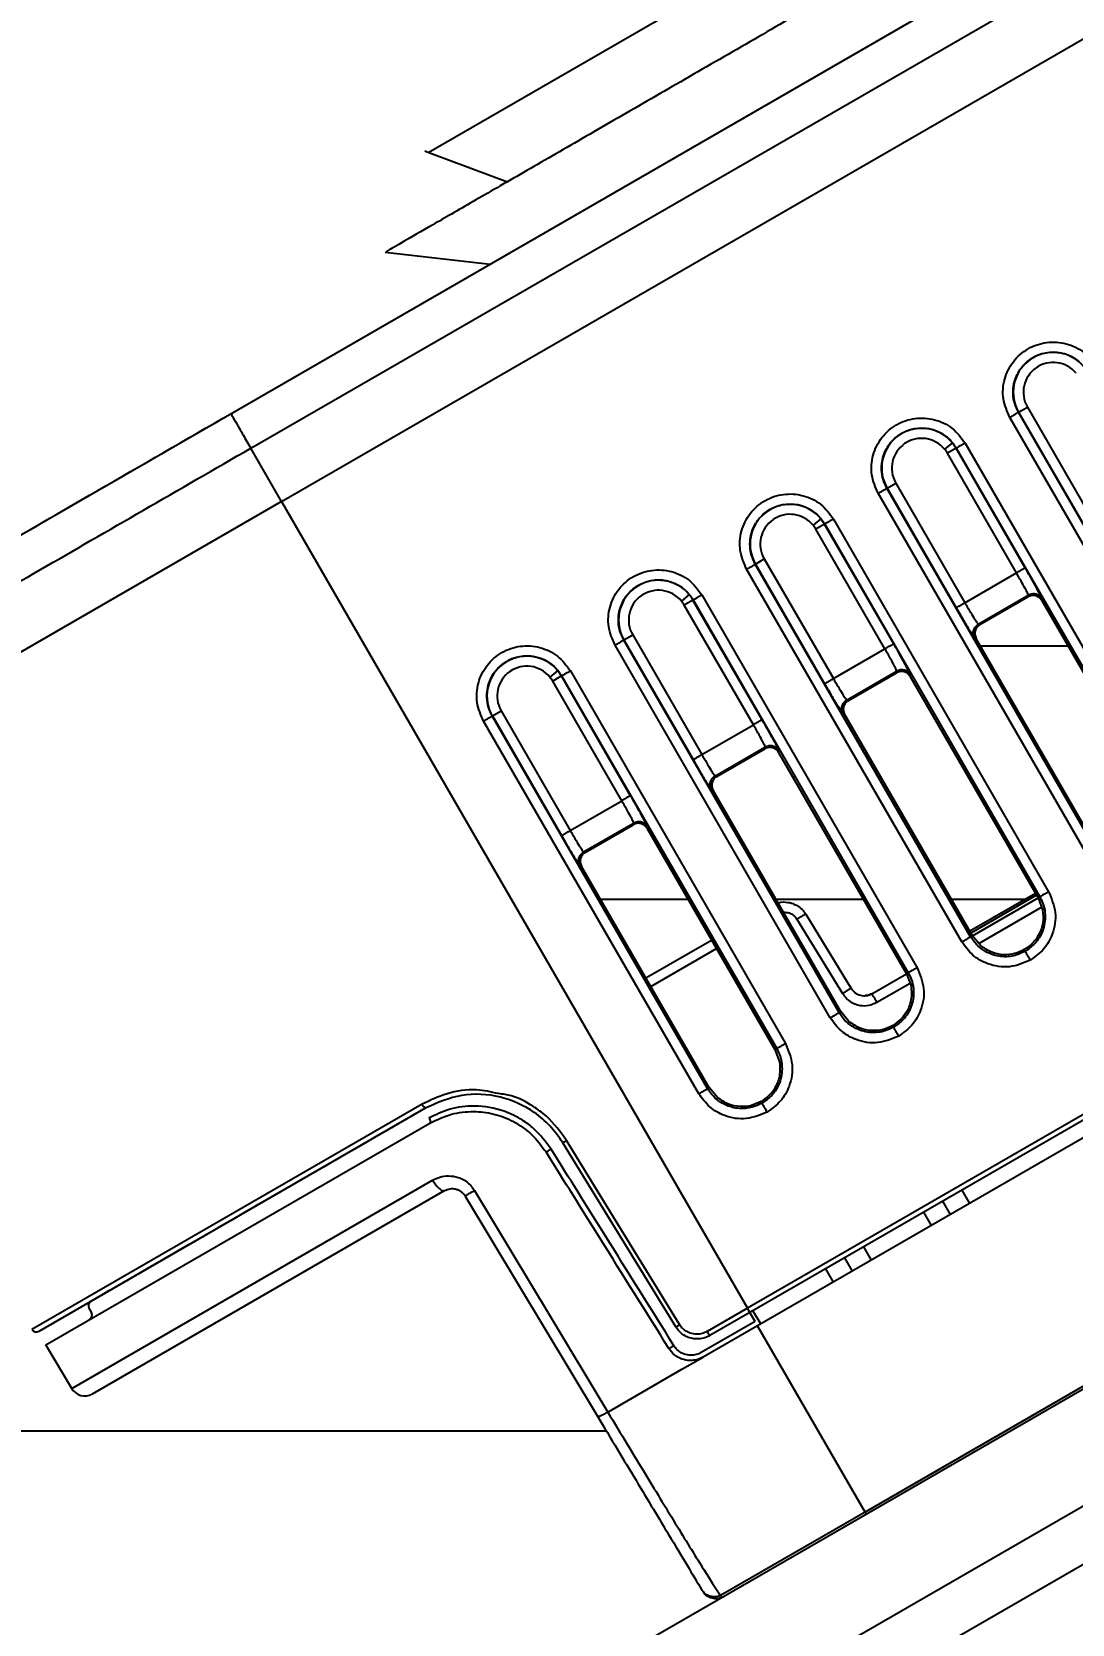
# Model space of a CAD drawing. Header units: millimetres. Extents: x 3916 to 10869, y 6515 to 11511.
# Drawn here: x 6977.8 to 6998.34, y 10226.47 to 10257.92 of the extents above; entities that cross this region are included whole.
import ezdxf

# ---------------------------------------------------------------- set-up
doc = ezdxf.new("R2010")
doc.units = ezdxf.units.MM
doc.header["$LTSCALE"] = 50
doc.header["$PDSIZE"] = -1
doc.linetypes.add('CENTERX2', pattern=[20.32, 12.7, -2.54, 2.54, -2.54])
doc.layers.add('CENTER_LINE', color=1, linetype='CENTERX2')
doc.layers.add('dim', color=4, linetype='Continuous', lineweight=18)
doc.styles.add('SLDTEXTSTYLE0', font='GULIM.TTC')
doc.dimstyles.new('ISO-25', dxfattribs={"dimtxt": 2.5, "dimasz": 2.5, "dimexe": 1.25, "dimexo": 0.625, "dimtad": 1, "dimtxsty": 'SLDTEXTSTYLE0', "dimcen": 2.5, "dimadec": 0, "dimazin": 0, "dimtfac": 1, "dimtmove": 0, "dimatfit": 3, "dimfxl": 0, "dimarcsym": 0})

# ---------------------------------------------------------------- blocks, each defined once
blk = doc.blocks.new('*D25')
at = {"layer": 'Defpoints', "color": 0}
for p in [(7076.309, 10374.327), (7037.279, 8872.803), (6982.133, 8777.288), (6894.787, 8441.677), (7076.309, 7240.741)]:
    blk.add_point(p, dxfattribs=at)
at = {"layer": 'dim', "color": 0, "lineweight": -2, "ltscale": 2}
blk.add_line((6975.883, 8766.463), (6798.441, 8459.124), dxfattribs=at)
blk.add_arc((7076.309, 8940.406), 530.736, 245.39976, 264.60024, dxfattribs=at)
at = {"layer": 'dim', "color": 0}
for points in [[(6859.194, 8465.247), (6851.55, 8450.437), (6810.941, 8480.775)], [(7025.972, 8403.701), (7026.757, 8420.349), (7076.309, 8409.669)]]:
    blk.add_solid(points, dxfattribs=at)
at = {"layer": 'dim', "color": 0, "insert": (6949.006, 8465.304), "char_height": 50, "attachment_point": 5, "rotation": 345, "style": 'SLDTEXTSTYLE0'}
blk.add_mtext('30%%d', dxfattribs=at)
blk = doc.blocks.new('*D36')
at = {"layer": 'Defpoints', "color": 0}
for p in [(6767.678, 10266.529), (7009.706, 10266.529), (7076.309, 9545.787)]:
    blk.add_point(p, dxfattribs=at)
at = {"layer": 'dim', "color": 0, "lineweight": -2, "ltscale": 2}
for p, q in [((6997.206, 10266.529), (6742.678, 10266.529)), ((6767.678, 9595.787), (6767.678, 10216.529)), ((7063.809, 9545.787), (6742.678, 9545.787))]:
    blk.add_line(p, q, dxfattribs=at)
at = {"layer": 'dim', "color": 0}
for points in [[(6776.012, 10216.529), (6759.345, 10216.529), (6767.678, 10266.529)], [(6759.345, 9595.787), (6776.012, 9595.787), (6767.678, 9545.787)]]:
    blk.add_solid(points, dxfattribs=at)
at = {"layer": 'dim', "color": 0, "insert": (6725.428, 9906.158), "char_height": 50, "attachment_point": 5, "rotation": 90, "style": 'SLDTEXTSTYLE0'}
blk.add_mtext('720,74', dxfattribs=at)
blk = doc.blocks.new('*D38')
at = {"layer": 'Defpoints', "color": 0}
for p in [(6978.468, 10706.054), (7076.309, 10374.327), (6982.133, 10314.286), (7037.279, 10218.771), (7076.309, 7240.741)]:
    blk.add_point(p, dxfattribs=at)
at = {"layer": 'dim', "color": 0, "lineweight": -2, "ltscale": 2}
for p, q in [((7076.309, 10386.827), (7076.309, 10739.614)), ((6975.883, 10325.111), (6782.087, 10660.777))]:
    blk.add_line(p, q, dxfattribs=at)
blk.add_arc((7076.309, 10151.168), 563.445, 95.08608, 114.91392, dxfattribs=at)
at = {"layer": 'dim', "color": 0}
for points in [[(7026.728, 10704.07), (7025.989, 10720.72), (7076.309, 10714.614)], [(6835.112, 10669.575), (6842.797, 10654.786), (6794.587, 10639.126)]]:
    blk.add_solid(points, dxfattribs=at)
at = {"layer": 'dim', "color": 0, "insert": (6920.417, 10732.965), "char_height": 50, "attachment_point": 5, "rotation": 15, "style": 'SLDTEXTSTYLE0'}
blk.add_mtext('30%%d', dxfattribs=at)
blk = doc.blocks.new('*D39')
at = {"layer": 'Defpoints', "color": 0}
for p in [(7142.913, 10504.327), (7142.913, 10266.529), (7076.309, 9817.851)]:
    blk.add_point(p, dxfattribs=at)
at = {"layer": 'dim', "color": 0, "lineweight": -2, "ltscale": 2}
for p, q in [((7076.309, 9830.351), (7076.309, 10529.327)), ((7142.913, 10279.029), (7142.913, 10529.327)), ((7026.309, 10504.327), (6976.309, 10504.327)), ((7076.309, 10504.327), (7142.913, 10504.327)), ((7192.913, 10504.327), (7399.013, 10504.327))]:
    blk.add_line(p, q, dxfattribs=at)
at = {"layer": 'dim', "color": 0}
for points in [[(7026.309, 10495.994), (7026.309, 10512.66), (7076.309, 10504.327)], [(7192.913, 10512.66), (7192.913, 10495.994), (7142.913, 10504.327)]]:
    blk.add_solid(points, dxfattribs=at)
at = {"layer": 'dim', "color": 0, "insert": (7320.963, 10546.577), "char_height": 50, "attachment_point": 5, "style": 'SLDTEXTSTYLE0'}
blk.add_mtext('66,6', dxfattribs=at)
blk = doc.blocks.new('*D40')
at = {"layer": 'Defpoints', "color": 0}
for p in [(7076.309, 10504.327), (7009.706, 10266.529), (7076.309, 9776.781)]:
    blk.add_point(p, dxfattribs=at)
at = {"layer": 'dim', "color": 0, "lineweight": -2, "ltscale": 2}
for p, q in [((7009.706, 10279.029), (7009.706, 10529.327)), ((7076.309, 9789.281), (7076.309, 10529.327)), ((7009.706, 10504.327), (6728.333, 10504.327)), ((6959.706, 10504.327), (6909.706, 10504.327)), ((7009.706, 10504.327), (7076.309, 10504.327)), ((7126.309, 10504.327), (7176.309, 10504.327))]:
    blk.add_line(p, q, dxfattribs=at)
at = {"layer": 'dim', "color": 0}
for points in [[(6959.706, 10495.994), (6959.706, 10512.66), (7009.706, 10504.327)], [(7126.309, 10512.66), (7126.309, 10495.994), (7076.309, 10504.327)]]:
    blk.add_solid(points, dxfattribs=at)
at = {"layer": 'dim', "color": 0, "insert": (6806.383, 10546.577), "char_height": 50, "attachment_point": 5, "style": 'SLDTEXTSTYLE0'}
blk.add_mtext('66,6', dxfattribs=at)

msp = doc.modelspace()

# ---------------------------------------------------------------- linework, layer by layer
at = {"color": 7, "linetype": 'Continuous', "lineweight": 25}
for p, q in [((6981.732, 10250.377), (7037.785, 10282.74)), ((6982.125, 10249.697), (7038.178, 10282.059)), ((6982.732, 10248.645), (7038.785, 10281.008)), ((7048.185, 10264.727), (6992.132, 10232.364)), ((7054.461, 10263.385), (6989.657, 10225.97)), ((7058.559, 10262.287), (6988.559, 10221.872)), ((6996.566, 10261.847), (6985.643, 10255.54)), ((7055.461, 10261.653), (6990.657, 10224.238)), ((7050.31, 10261.046), (6994.257, 10228.683)), ((6985.563, 10255.57), (6985.643, 10255.54)), ((6985.643, 10255.54), (6987.193, 10254.96)), ((6984.781, 10253.568), (6986.85, 10253.332)), ((6997.287, 10250.409), (6997.284, 10250.408)), ((7001.536, 10243.048), (6997.284, 10250.408)), ((6997.287, 10250.409), (6997.46, 10250.509)), ((6997.287, 10250.409), (6998.652, 10248.045)), ((6997.46, 10250.509), (6998.825, 10248.145)), ((7001.364, 10242.946), (6997.112, 10250.306)), ((6995.98, 10249.804), (6995.825, 10249.677)), ((6996.23, 10249.797), (7000.478, 10242.435)), ((6982.732, 10248.645), (6982.125, 10249.697)), ((6996.053, 10249.697), (6995.88, 10249.597)), ((6997.245, 10247.233), (6995.88, 10249.597)), ((6996.053, 10249.697), (6996.056, 10249.699)), ((6997.418, 10247.333), (6996.053, 10249.697)), ((6996.056, 10249.699), (7000.304, 10242.336)), ((6994.689, 10248.909), (6994.686, 10248.908)), ((6998.938, 10241.548), (6994.686, 10248.908)), ((6994.689, 10248.909), (6994.862, 10249.009)), ((6994.689, 10248.909), (6996.054, 10246.545)), ((6994.862, 10249.009), (6996.227, 10246.645)), ((6982.732, 10248.645), (6971.863, 10242.37)), ((6982.732, 10248.645), (6991.932, 10232.71)), ((6998.766, 10241.446), (6994.514, 10248.806)), ((6993.382, 10248.304), (6993.227, 10248.177)), ((6993.455, 10248.197), (6993.282, 10248.097)), ((6993.455, 10248.197), (6993.458, 10248.199)), ((6994.82, 10245.833), (6993.455, 10248.197)), ((6993.458, 10248.199), (6997.706, 10240.836)), ((6993.632, 10248.297), (6997.88, 10240.935)), ((6994.647, 10245.733), (6993.282, 10248.097)), ((7017.764, 10247.624), (6991.932, 10232.71)), ((6996.168, 10239.946), (6991.916, 10247.306)), ((7017.811, 10247.536), (6991.982, 10232.624)), ((6992.091, 10247.409), (6992.088, 10247.408)), ((6996.34, 10240.048), (6992.088, 10247.408)), ((6992.091, 10247.409), (6992.264, 10247.509)), ((6992.091, 10247.409), (6993.456, 10245.045)), ((6992.264, 10247.509), (6993.629, 10245.145)), ((6996.227, 10246.645), (6997.245, 10247.233)), ((6990.783, 10246.804), (6990.629, 10246.677)), ((6990.857, 10246.697), (6990.684, 10246.597)), ((6990.857, 10246.697), (6990.86, 10246.699)), ((6992.222, 10244.333), (6990.857, 10246.697)), ((6990.86, 10246.699), (6995.108, 10239.336)), ((6991.034, 10246.797), (6995.282, 10239.435)), ((6996.492, 10246.221), (6997.48, 10246.791)), ((6996.523, 10246.213), (6997.471, 10246.76)), ((6997.471, 10246.76), (6997.48, 10246.791)), ((6997.745, 10246.687), (6997.753, 10246.718)), ((6997.745, 10246.687), (7000.27, 10242.317)), ((6992.049, 10244.233), (6990.684, 10246.597)), ((6989.493, 10245.909), (6989.666, 10246.009)), ((6989.666, 10246.009), (6991.031, 10243.645)), ((6996.492, 10246.221), (6996.523, 10246.213)), ((6993.569, 10238.446), (6989.318, 10245.806)), ((6989.493, 10245.909), (6989.49, 10245.908)), ((6993.742, 10238.548), (6989.49, 10245.908)), ((6989.493, 10245.909), (6990.858, 10243.545)), ((6993.629, 10245.145), (6994.647, 10245.733)), ((6996.419, 10245.948), (6996.45, 10245.94)), ((6998.972, 10241.567), (6996.45, 10245.94)), ((6998.265, 10245.787), (6996.538, 10245.787)), ((6988.185, 10245.304), (6988.031, 10245.177)), ((6988.259, 10245.197), (6988.086, 10245.097)), ((6989.451, 10242.733), (6988.086, 10245.097)), ((6988.259, 10245.197), (6988.262, 10245.199)), ((6989.624, 10242.833), (6988.259, 10245.197)), ((6988.262, 10245.199), (6992.51, 10237.836)), ((6988.436, 10245.297), (6992.684, 10237.935)), ((6993.894, 10244.721), (6994.882, 10245.291)), ((6993.925, 10244.713), (6994.873, 10245.26)), ((6994.873, 10245.26), (6994.882, 10245.291)), ((6995.147, 10245.187), (6995.155, 10245.218)), ((6995.147, 10245.187), (6997.672, 10240.817)), ((6986.895, 10244.409), (6986.892, 10244.408)), ((6986.895, 10244.409), (6987.068, 10244.509)), ((6986.895, 10244.409), (6988.26, 10242.045)), ((6987.068, 10244.509), (6988.433, 10242.145)), ((6993.821, 10244.448), (6993.852, 10244.44)), ((6996.374, 10240.067), (6993.852, 10244.44)), ((6993.894, 10244.721), (6993.925, 10244.713)), ((6990.971, 10236.946), (6986.72, 10244.306)), ((6991.144, 10237.048), (6986.892, 10244.408)), ((6991.031, 10243.645), (6992.049, 10244.233)), ((6991.296, 10243.221), (6992.284, 10243.791)), ((6992.275, 10243.76), (6992.284, 10243.791)), ((6991.327, 10243.213), (6992.275, 10243.76)), ((6992.548, 10243.687), (6992.557, 10243.718)), ((6992.548, 10243.687), (6995.074, 10239.317)), ((6991.296, 10243.221), (6991.327, 10243.213)), ((6991.223, 10242.948), (6991.254, 10242.94)), ((6993.775, 10238.567), (6991.254, 10242.94)), ((6988.433, 10242.145), (6989.451, 10242.733)), ((6988.698, 10241.721), (6989.685, 10242.291)), ((6988.729, 10241.713), (6989.677, 10242.26)), ((6989.677, 10242.26), (6989.685, 10242.291)), ((6989.95, 10242.187), (6989.959, 10242.218)), ((6989.95, 10242.187), (6992.476, 10237.817)), ((6988.698, 10241.721), (6988.729, 10241.713)), ((6988.625, 10241.448), (6988.656, 10241.44)), ((6991.177, 10237.067), (6988.656, 10241.44)), ((6989.032, 10240.787), (6990.76, 10240.787)), ((6992.495, 10240.787), (6994.225, 10240.787)), ((6995.958, 10240.787), (6997.42, 10240.787)), ((6997.622, 10240.904), (6996.324, 10240.154)), ((6997.642, 10240.869), (6996.344, 10240.119)), ((6996.374, 10240.067), (6997.672, 10240.817)), ((6997.672, 10240.817), (6997.706, 10240.836)), ((6997.672, 10240.817), (6997.76, 10240.579)), ((6992.91, 10240.392), (6993.809, 10238.924)), ((6993.083, 10240.492), (6993.982, 10239.024)), ((6996.5, 10239.915), (6997.741, 10240.632)), ((6996.34, 10240.048), (6996.374, 10240.067)), ((6996.536, 10239.872), (6996.374, 10240.067)), ((6989.928, 10239.233), (6991.225, 10239.981)), ((6990.026, 10239.064), (6991.323, 10239.813)), ((6997.398, 10239.792), (6997.417, 10239.759)), ((6994.388, 10238.921), (6995.074, 10239.317)), ((6994.486, 10238.752), (6995.143, 10239.132)), ((6995.074, 10239.317), (6995.108, 10239.336)), ((6995.074, 10239.317), (6995.162, 10239.079)), ((6994.079, 10238.926), (6994.046, 10238.953)), ((6993.742, 10238.548), (6993.775, 10238.567)), ((6993.937, 10238.372), (6993.775, 10238.567)), ((6994.8, 10238.292), (6994.819, 10238.259)), ((6992.476, 10237.817), (6992.51, 10237.836)), ((6992.476, 10237.817), (6992.564, 10237.579)), ((6991.144, 10237.048), (6991.177, 10237.067)), ((6991.339, 10236.872), (6991.177, 10237.067)), ((6985.506, 10236.737), (6977.801, 10232.289)), ((6985.581, 10236.665), (6977.938, 10232.252)), ((6992.202, 10236.792), (6992.221, 10236.759)), ((6978.079, 10231.987), (6985.663, 10236.366)), ((6990.516, 10232.34), (6988.286, 10235.978)), ((6978.588, 10231.123), (6985.715, 10235.238)), ((6978.996, 10231.016), (6985.95, 10235.031)), ((6996.164, 10235.039), (6996.314, 10234.779)), ((6986.357, 10234.925), (6988.971, 10230.576)), ((6995.787, 10234.821), (6995.937, 10234.561)), ((6995.409, 10234.603), (6995.559, 10234.343)), ((6994.227, 10233.92), (6994.377, 10233.66)), ((6993.472, 10233.484), (6993.622, 10233.224)), ((6993.849, 10233.702), (6993.999, 10233.442)), ((6978.929, 10232.713), (6978.98, 10232.619)), ((6991.932, 10232.71), (6991.136, 10232.25)), ((6991.982, 10232.624), (6991.192, 10232.168)), ((6991.982, 10232.624), (6991.932, 10232.71)), ((6992.083, 10232.448), (6991.982, 10232.624)), ((6992.197, 10232.402), (6992.038, 10232.656)), ((6992.083, 10232.448), (6991.017, 10231.832)), ((6992.132, 10232.364), (6991.056, 10231.743)), ((6994.257, 10228.683), (6992.132, 10232.364)), ((6978.588, 10231.123), (6978.079, 10231.987)), ((6990.638, 10231.502), (6991.056, 10231.743)), ((6989.176, 10230.658), (6990.638, 10231.502)), ((6724.309, 10230.287), (6989.145, 10230.287)), ((6994.257, 10228.683), (6991.398, 10227.032)), ((6994.282, 10228.64), (6994.257, 10228.683))]:
    msp.add_line(p, q, dxfattribs=at)
at = {"color": 7, "linetype": 'Continuous', "lineweight": 25, "flags": 128}
for points in [[(6990.592, 10232.386), (6989.343, 10234.423), (6988.362, 10236.024)], [(6986.542, 10235.035), (6988.017, 10232.583), (6989.175, 10230.657)]]:
    msp.add_lwpolyline(points, dxfattribs=at)
at = {"color": 7, "linetype": 'Continuous', "lineweight": 25}
for centre, radius, start, end in [((6997.969, 10250.803), 0.788, 129.3434, 210), ((6997.969, 10250.803), 0.588, 39.4177, 210), ((6997.969, 10250.803), 0.788, 39.4177, 129.3434), ((6995.371, 10249.303), 0.788, 39.4177, 129.3434), ((6995.371, 10249.303), 0.788, 129.3434, 210), ((6995.371, 10249.303), 0.588, 39.4177, 210), ((6995.371, 10249.303), 0.788, 30, 39.4177), ((6995.371, 10249.303), 0.588, 30, 39.4177), ((6992.773, 10247.803), 0.788, 39.4177, 129.3434), ((6992.773, 10247.803), 0.788, 129.3434, 210), ((6992.773, 10247.803), 0.588, 39.4177, 210), ((6992.773, 10247.803), 0.788, 30, 39.4177), ((6992.773, 10247.803), 0.588, 30, 39.4177), ((6990.175, 10246.303), 0.788, 39.4177, 129.3434), ((6990.175, 10246.303), 0.788, 129.3434, 210), ((6990.175, 10246.303), 0.588, 39.4177, 210), ((6990.175, 10246.303), 0.588, 30, 39.4177), ((6990.175, 10246.303), 0.788, 30, 39.4177), ((6987.577, 10244.803), 0.788, 129.3442, 210), ((6987.577, 10244.803), 0.588, 39.4185, 210), ((6987.577, 10244.803), 0.788, 39.4185, 129.3442), ((6987.577, 10244.803), 0.588, 30, 39.4185), ((6987.577, 10244.803), 0.788, 30, 39.4185), ((6979.018, 10232.76), 0.1, 120, 208), ((6978.891, 10232.572), 0.1, 300, 28), ((6977.888, 10232.339), 0.1, 210, 300), ((6978.846, 10231.276), 0.3, 210.5, 300)]:
    msp.add_arc(centre, radius, start, end, dxfattribs=at)
for points, knots in [([(6995.08, 10259.514), (6994.668, 10259.276), (6993.844, 10258.8), (6992.492, 10258.02), (6991.12, 10257.228), (6989.77, 10256.448), (6988.497, 10255.713), (6987.348, 10255.05), (6986.368, 10254.484), (6985.592, 10254.036), (6985.065, 10253.732), (6984.795, 10253.576), (6984.809, 10253.584), (6984.815, 10253.587)], [0, 0, 0, 0, 0.094818, 0.189635, 0.284453, 0.379271, 0.474089, 0.568906, 0.663724, 0.758542, 0.853359, 0.948177, 1, 1, 1, 1]), ([(6997.112, 10250.306), (6997.06, 10250.426), (6996.956, 10250.666), (6996.99, 10251.066), (6997.163, 10251.421), (6997.462, 10251.682), (6997.838, 10251.81), (6998.232, 10251.783), (6998.595, 10251.612), (6998.75, 10251.402), (6998.828, 10251.297)], [0, 0, 0, 0, 0.125054, 0.250045, 0.375039, 0.500033, 0.625026, 0.750018, 0.875009, 1, 1, 1, 1]), ([(6997.284, 10250.408), (6997.256, 10250.465), (6997.202, 10250.577), (6997.173, 10250.758), (6997.182, 10250.928), (6997.236, 10251.127), (6997.357, 10251.328), (6997.56, 10251.495), (6997.806, 10251.593), (6998.046, 10251.602), (6998.248, 10251.55), (6998.403, 10251.472), (6998.547, 10251.356), (6998.618, 10251.252), (6998.654, 10251.199)], [0, 0, 0, 0, 0.0771751, 0.1500339, 0.2185718, 0.2827847, 0.397749, 0.4955545, 0.5963726, 0.7138099, 0.7790744, 0.8485303, 0.9221736, 1, 1, 1, 1]), ([(6971.574, 10244.513), (6971.641, 10244.552), (6971.776, 10244.63), (6972.842, 10245.245), (6974.464, 10246.182), (6976.595, 10247.412), (6979.072, 10248.842), (6980.845, 10249.866), (6981.732, 10250.377)], [0, 0, 0, 0, 0.1666674, 0.3333416, 0.5000078, 0.666672, 0.833335, 1, 1, 1, 1]), ([(6994.514, 10248.806), (6994.462, 10248.926), (6994.358, 10249.166), (6994.392, 10249.566), (6994.565, 10249.921), (6994.864, 10250.182), (6995.24, 10250.31), (6995.633, 10250.283), (6995.997, 10250.112), (6996.152, 10249.902), (6996.23, 10249.797)], [0, 0, 0, 0, 0.125054, 0.250045, 0.375039, 0.500033, 0.625026, 0.750018, 0.875009, 1, 1, 1, 1]), ([(6994.686, 10248.908), (6994.658, 10248.965), (6994.604, 10249.077), (6994.575, 10249.258), (6994.584, 10249.428), (6994.638, 10249.627), (6994.759, 10249.828), (6994.961, 10249.995), (6995.208, 10250.093), (6995.447, 10250.102), (6995.65, 10250.05), (6995.805, 10249.972), (6995.949, 10249.856), (6996.02, 10249.752), (6996.056, 10249.699)], [0, 0, 0, 0, 0.077175, 0.150034, 0.218572, 0.282785, 0.397749, 0.495555, 0.596373, 0.71381, 0.779074, 0.84853, 0.922174, 1, 1, 1, 1]), ([(6971.274, 10243.432), (6971.274, 10243.432), (6971.205, 10243.392), (6971.446, 10243.532), (6972.027, 10243.867), (6973.047, 10244.456), (6974.402, 10245.238), (6976.058, 10246.194), (6977.946, 10247.284), (6979.994, 10248.467), (6981.414, 10249.287), (6982.125, 10249.697)], [0, 0, 0, 0, 0.000003, 0.125003, 0.250007, 0.375011, 0.500009, 0.625007, 0.750004, 0.875001, 1, 1, 1, 1]), ([(6991.916, 10247.306), (6991.864, 10247.426), (6991.76, 10247.666), (6991.793, 10248.066), (6991.967, 10248.421), (6992.266, 10248.682), (6992.642, 10248.81), (6993.035, 10248.783), (6993.399, 10248.612), (6993.554, 10248.402), (6993.632, 10248.297)], [0, 0, 0, 0, 0.125054, 0.250045, 0.375039, 0.500033, 0.625026, 0.750018, 0.875009, 1, 1, 1, 1]), ([(6992.088, 10247.408), (6992.06, 10247.465), (6992.006, 10247.577), (6991.977, 10247.758), (6991.986, 10247.928), (6992.04, 10248.127), (6992.161, 10248.328), (6992.363, 10248.495), (6992.61, 10248.593), (6992.849, 10248.602), (6993.052, 10248.55), (6993.207, 10248.472), (6993.351, 10248.356), (6993.422, 10248.252), (6993.458, 10248.199)], [0, 0, 0, 0, 0.077175, 0.150034, 0.218572, 0.282785, 0.397749, 0.495555, 0.596373, 0.71381, 0.779074, 0.84853, 0.922174, 1, 1, 1, 1]), ([(6989.318, 10245.806), (6989.266, 10245.926), (6989.162, 10246.166), (6989.195, 10246.566), (6989.369, 10246.921), (6989.667, 10247.182), (6990.043, 10247.31), (6990.437, 10247.283), (6990.801, 10247.112), (6990.956, 10246.902), (6991.034, 10246.797)], [0, 0, 0, 0, 0.125054, 0.2500451, 0.3750387, 0.5000328, 0.625026, 0.7500177, 0.8750088, 1, 1, 1, 1]), ([(6997.753, 10246.718), (6997.747, 10246.733), (6997.736, 10246.762), (6997.648, 10246.927), (6997.537, 10247.126), (6997.458, 10247.264), (6997.418, 10247.333)], [0, 0, 0, 0, 0.280479, 0.559642, 0.779739, 1, 1, 1, 1]), ([(6989.49, 10245.908), (6989.462, 10245.965), (6989.407, 10246.077), (6989.379, 10246.258), (6989.388, 10246.428), (6989.442, 10246.627), (6989.563, 10246.828), (6989.765, 10246.995), (6990.012, 10247.093), (6990.251, 10247.102), (6990.454, 10247.05), (6990.609, 10246.972), (6990.753, 10246.856), (6990.824, 10246.752), (6990.86, 10246.699)], [0, 0, 0, 0, 0.077175, 0.150034, 0.218572, 0.282785, 0.397749, 0.495555, 0.596373, 0.71381, 0.779074, 0.84853, 0.922174, 1, 1, 1, 1]), ([(6997.48, 10246.791), (6997.479, 10246.795), (6997.478, 10246.802), (6997.458, 10246.846), (6997.416, 10246.928), (6997.34, 10247.067), (6997.276, 10247.179), (6997.245, 10247.233)], [0, 0, 0, 0, 0.1525361, 0.2869848, 0.5007968, 0.7573235, 1, 1, 1, 1]), ([(6996.227, 10246.645), (6996.258, 10246.591), (6996.323, 10246.48), (6996.405, 10246.345), (6996.456, 10246.267), (6996.483, 10246.228), (6996.489, 10246.223), (6996.492, 10246.221)], [0, 0, 0, 0, 0.242656, 0.499203, 0.712981, 0.847438, 1, 1, 1, 1]), ([(6997.745, 10246.687), (6997.729, 10246.708), (6997.697, 10246.751), (6997.624, 10246.785), (6997.544, 10246.792), (6997.495, 10246.771), (6997.471, 10246.76)], [0, 0, 0, 0, 0.250995, 0.500158, 0.751744, 1, 1, 1, 1]), ([(6996.054, 10246.545), (6996.105, 10246.457), (6996.206, 10246.283), (6996.325, 10246.088), (6996.399, 10245.971), (6996.412, 10245.955), (6996.419, 10245.948)], [0, 0, 0, 0, 0.280483, 0.559648, 0.779743, 1, 1, 1, 1]), ([(6996.523, 10246.213), (6996.502, 10246.197), (6996.46, 10246.166), (6996.425, 10246.093), (6996.418, 10246.012), (6996.439, 10245.964), (6996.45, 10245.94)], [0, 0, 0, 0, 0.248257, 0.499844, 0.749006, 1, 1, 1, 1]), ([(6986.72, 10244.306), (6986.668, 10244.426), (6986.564, 10244.666), (6986.597, 10245.066), (6986.771, 10245.421), (6987.069, 10245.682), (6987.445, 10245.81), (6987.839, 10245.783), (6988.202, 10245.612), (6988.358, 10245.402), (6988.436, 10245.297)], [0, 0, 0, 0, 0.125054, 0.250045, 0.375039, 0.500033, 0.625026, 0.750018, 0.875009, 1, 1, 1, 1]), ([(6994.882, 10245.291), (6994.881, 10245.295), (6994.88, 10245.302), (6994.86, 10245.346), (6994.818, 10245.428), (6994.742, 10245.567), (6994.678, 10245.679), (6994.647, 10245.733)], [0, 0, 0, 0, 0.152536, 0.286985, 0.500797, 0.757323, 1, 1, 1, 1]), ([(6995.155, 10245.218), (6995.149, 10245.233), (6995.138, 10245.262), (6995.05, 10245.427), (6994.939, 10245.626), (6994.86, 10245.764), (6994.82, 10245.833)], [0, 0, 0, 0, 0.280479, 0.559642, 0.779739, 1, 1, 1, 1]), ([(6986.892, 10244.408), (6986.864, 10244.465), (6986.809, 10244.577), (6986.781, 10244.758), (6986.79, 10244.928), (6986.844, 10245.127), (6986.965, 10245.328), (6987.167, 10245.495), (6987.414, 10245.593), (6987.653, 10245.602), (6987.856, 10245.55), (6988.011, 10245.472), (6988.155, 10245.356), (6988.225, 10245.252), (6988.262, 10245.199)], [0, 0, 0, 0, 0.077175, 0.150034, 0.218572, 0.282785, 0.397749, 0.495555, 0.596373, 0.71381, 0.779074, 0.84853, 0.922174, 1, 1, 1, 1]), ([(6993.456, 10245.045), (6993.507, 10244.957), (6993.608, 10244.783), (6993.726, 10244.588), (6993.801, 10244.471), (6993.814, 10244.455), (6993.821, 10244.448)], [0, 0, 0, 0, 0.280483, 0.559648, 0.779743, 1, 1, 1, 1]), ([(6993.629, 10245.145), (6993.66, 10245.091), (6993.725, 10244.98), (6993.807, 10244.845), (6993.858, 10244.767), (6993.885, 10244.728), (6993.891, 10244.723), (6993.894, 10244.721)], [0, 0, 0, 0, 0.242656, 0.499203, 0.712981, 0.847438, 1, 1, 1, 1]), ([(6995.147, 10245.187), (6995.131, 10245.208), (6995.099, 10245.251), (6995.026, 10245.285), (6994.946, 10245.292), (6994.897, 10245.271), (6994.873, 10245.26)], [0, 0, 0, 0, 0.250995, 0.500158, 0.751744, 1, 1, 1, 1]), ([(6993.925, 10244.713), (6993.904, 10244.697), (6993.862, 10244.666), (6993.827, 10244.593), (6993.82, 10244.512), (6993.841, 10244.464), (6993.852, 10244.44)], [0, 0, 0, 0, 0.248257, 0.499844, 0.749006, 1, 1, 1, 1]), ([(6992.284, 10243.791), (6992.283, 10243.795), (6992.282, 10243.802), (6992.262, 10243.846), (6992.22, 10243.928), (6992.144, 10244.067), (6992.08, 10244.179), (6992.049, 10244.233)], [0, 0, 0, 0, 0.152536, 0.286985, 0.500797, 0.757323, 1, 1, 1, 1]), ([(6992.557, 10243.718), (6992.551, 10243.733), (6992.54, 10243.762), (6992.452, 10243.927), (6992.341, 10244.126), (6992.262, 10244.264), (6992.222, 10244.333)], [0, 0, 0, 0, 0.280479, 0.559642, 0.779739, 1, 1, 1, 1]), ([(6992.548, 10243.687), (6992.533, 10243.708), (6992.501, 10243.751), (6992.428, 10243.785), (6992.348, 10243.792), (6992.299, 10243.771), (6992.275, 10243.76)], [0, 0, 0, 0, 0.250995, 0.500158, 0.751744, 1, 1, 1, 1]), ([(6990.858, 10243.545), (6990.909, 10243.457), (6991.01, 10243.283), (6991.128, 10243.088), (6991.203, 10242.971), (6991.216, 10242.955), (6991.223, 10242.948)], [0, 0, 0, 0, 0.280483, 0.559648, 0.779743, 1, 1, 1, 1]), ([(6991.031, 10243.645), (6991.062, 10243.591), (6991.127, 10243.48), (6991.209, 10243.345), (6991.26, 10243.267), (6991.287, 10243.228), (6991.293, 10243.223), (6991.296, 10243.221)], [0, 0, 0, 0, 0.242656, 0.499203, 0.712981, 0.847438, 1, 1, 1, 1]), ([(6991.327, 10243.213), (6991.306, 10243.197), (6991.264, 10243.166), (6991.229, 10243.093), (6991.222, 10243.012), (6991.243, 10242.964), (6991.254, 10242.94)], [0, 0, 0, 0, 0.2482571, 0.4998441, 0.7490059, 1, 1, 1, 1]), ([(6989.685, 10242.291), (6989.685, 10242.295), (6989.684, 10242.302), (6989.664, 10242.346), (6989.622, 10242.428), (6989.546, 10242.567), (6989.482, 10242.679), (6989.451, 10242.733)], [0, 0, 0, 0, 0.1525343, 0.2869826, 0.5007976, 0.7573256, 1, 1, 1, 1]), ([(6989.959, 10242.218), (6989.953, 10242.233), (6989.942, 10242.262), (6989.854, 10242.427), (6989.743, 10242.626), (6989.664, 10242.764), (6989.624, 10242.833)], [0, 0, 0, 0, 0.279482, 0.558654, 0.778738, 1, 1, 1, 1]), ([(6989.95, 10242.187), (6989.935, 10242.208), (6989.903, 10242.251), (6989.83, 10242.285), (6989.75, 10242.292), (6989.701, 10242.271), (6989.677, 10242.26)], [0, 0, 0, 0, 0.250995, 0.500158, 0.751744, 1, 1, 1, 1]), ([(6988.26, 10242.045), (6988.311, 10241.957), (6988.412, 10241.783), (6988.53, 10241.588), (6988.605, 10241.471), (6988.618, 10241.455), (6988.625, 10241.448)], [0, 0, 0, 0, 0.280483, 0.559647, 0.779743, 1, 1, 1, 1]), ([(6988.433, 10242.145), (6988.464, 10242.091), (6988.529, 10241.98), (6988.611, 10241.845), (6988.662, 10241.767), (6988.689, 10241.728), (6988.695, 10241.723), (6988.698, 10241.721)], [0, 0, 0, 0, 0.242656, 0.499203, 0.712981, 0.847438, 1, 1, 1, 1]), ([(6988.729, 10241.713), (6988.708, 10241.697), (6988.665, 10241.666), (6988.631, 10241.593), (6988.624, 10241.512), (6988.645, 10241.464), (6988.656, 10241.44)], [0, 0, 0, 0, 0.248257, 0.499844, 0.749006, 1, 1, 1, 1]), ([(6992.537, 10240.714), (6992.542, 10240.716), (6992.602, 10240.74), (6992.705, 10240.733), (6992.83, 10240.704), (6992.926, 10240.656), (6993.015, 10240.587), (6993.06, 10240.524), (6993.083, 10240.492)], [0, 0, 0, 0, 0.023177, 0.308141, 0.466164, 0.634152, 0.8121, 1, 1, 1, 1]), ([(6997.706, 10240.836), (6997.734, 10240.779), (6997.789, 10240.667), (6997.817, 10240.486), (6997.807, 10240.314), (6997.752, 10240.115), (6997.631, 10239.91), (6997.485, 10239.807), (6997.417, 10239.759)], [0, 0, 0, 0, 0.15501, 0.30151, 0.4394958, 0.5689634, 0.8013552, 1, 1, 1, 1]), ([(6997.88, 10240.935), (6997.936, 10240.8), (6998.049, 10240.53), (6997.982, 10240.116), (6997.797, 10239.785), (6997.611, 10239.651), (6997.518, 10239.584)], [0, 0, 0, 0, 0.279633, 0.559248, 0.779623, 1, 1, 1, 1]), ([(6992.642, 10240.532), (6992.68, 10240.53), (6992.753, 10240.527), (6992.848, 10240.473), (6992.889, 10240.419), (6992.91, 10240.392)], [0, 0, 0, 0, 0.358735, 0.681228, 1, 1, 1, 1]), ([(6997.76, 10240.579), (6997.768, 10240.493), (6997.782, 10240.328), (6997.701, 10240.097), (6997.572, 10239.912), (6997.455, 10239.831), (6997.398, 10239.792)], [0, 0, 0, 0, 0.277723, 0.536992, 0.777764, 1, 1, 1, 1]), ([(6997.417, 10239.759), (6997.342, 10239.725), (6997.18, 10239.65), (6996.941, 10239.647), (6996.742, 10239.699), (6996.588, 10239.776), (6996.446, 10239.891), (6996.376, 10239.995), (6996.34, 10240.048)], [0, 0, 0, 0, 0.198645, 0.431036, 0.560504, 0.69849, 0.84499, 1, 1, 1, 1]), ([(6997.518, 10239.584), (6997.383, 10239.528), (6997.113, 10239.415), (6996.699, 10239.482), (6996.369, 10239.667), (6996.235, 10239.853), (6996.168, 10239.946)], [0, 0, 0, 0, 0.279628, 0.559243, 0.779619, 1, 1, 1, 1]), ([(6997.398, 10239.792), (6997.336, 10239.763), (6997.207, 10239.701), (6996.982, 10239.682), (6996.743, 10239.728), (6996.606, 10239.823), (6996.536, 10239.872)], [0, 0, 0, 0, 0.222236, 0.463008, 0.722277, 1, 1, 1, 1]), ([(6997.518, 10239.584), (6997.504, 10239.61), (6997.474, 10239.66), (6997.442, 10239.717), (6997.422, 10239.752), (6997.419, 10239.757), (6997.417, 10239.759)], [0, 0, 0, 0, 0.279615, 0.559262, 0.77963, 1, 1, 1, 1]), ([(6995.282, 10239.435), (6995.338, 10239.3), (6995.451, 10239.03), (6995.384, 10238.616), (6995.199, 10238.285), (6995.013, 10238.151), (6994.92, 10238.084)], [0, 0, 0, 0, 0.2796327, 0.5592479, 0.7796227, 1, 1, 1, 1]), ([(6995.162, 10239.079), (6995.17, 10238.993), (6995.184, 10238.828), (6995.103, 10238.597), (6994.974, 10238.412), (6994.856, 10238.331), (6994.8, 10238.292)], [0, 0, 0, 0, 0.277723, 0.536992, 0.777764, 1, 1, 1, 1]), ([(6995.108, 10239.336), (6995.136, 10239.279), (6995.191, 10239.167), (6995.218, 10238.986), (6995.209, 10238.814), (6995.154, 10238.615), (6995.033, 10238.41), (6994.886, 10238.307), (6994.819, 10238.259)], [0, 0, 0, 0, 0.15501, 0.30151, 0.439496, 0.568963, 0.801355, 1, 1, 1, 1]), ([(6993.809, 10238.924), (6993.855, 10238.867), (6993.946, 10238.754), (6994.142, 10238.683), (6994.33, 10238.682), (6994.434, 10238.729), (6994.486, 10238.752)], [0, 0, 0, 0, 0.280035, 0.559513, 0.779754, 1, 1, 1, 1]), ([(6993.982, 10239.024), (6993.996, 10239.005), (6994.023, 10238.967), (6994.077, 10238.925), (6994.134, 10238.897), (6994.209, 10238.878), (6994.299, 10238.88), (6994.36, 10238.908), (6994.388, 10238.921)], [0, 0, 0, 0, 0.1537863, 0.299409, 0.4368644, 0.5661494, 0.7992491, 1, 1, 1, 1]), ([(6994.388, 10238.921), (6994.36, 10238.906), (6994.318, 10238.885), (6994.271, 10238.886), (6994.256, 10238.886)], [0, 0, 0, 0, 0.667719, 1, 1, 1, 1]), ([(6994.92, 10238.084), (6994.785, 10238.028), (6994.515, 10237.915), (6994.101, 10237.982), (6993.77, 10238.167), (6993.636, 10238.353), (6993.569, 10238.446)], [0, 0, 0, 0, 0.279628, 0.559243, 0.779619, 1, 1, 1, 1]), ([(6994.819, 10238.259), (6994.744, 10238.225), (6994.582, 10238.15), (6994.343, 10238.147), (6994.143, 10238.199), (6993.99, 10238.276), (6993.847, 10238.391), (6993.778, 10238.495), (6993.742, 10238.548)], [0, 0, 0, 0, 0.198645, 0.431036, 0.560504, 0.69849, 0.84499, 1, 1, 1, 1]), ([(6994.8, 10238.292), (6994.738, 10238.263), (6994.609, 10238.201), (6994.384, 10238.182), (6994.145, 10238.228), (6994.008, 10238.323), (6993.937, 10238.372)], [0, 0, 0, 0, 0.222236, 0.4630079, 0.7222771, 1, 1, 1, 1]), ([(6994.92, 10238.084), (6994.905, 10238.11), (6994.876, 10238.16), (6994.844, 10238.217), (6994.823, 10238.252), (6994.821, 10238.257), (6994.819, 10238.259)], [0, 0, 0, 0, 0.279615, 0.559262, 0.77963, 1, 1, 1, 1]), ([(6992.51, 10237.836), (6992.538, 10237.779), (6992.593, 10237.667), (6992.62, 10237.486), (6992.611, 10237.314), (6992.556, 10237.115), (6992.434, 10236.91), (6992.288, 10236.807), (6992.221, 10236.759)], [0, 0, 0, 0, 0.15501, 0.30151, 0.439496, 0.568963, 0.801355, 1, 1, 1, 1]), ([(6992.684, 10237.935), (6992.74, 10237.8), (6992.853, 10237.53), (6992.786, 10237.116), (6992.601, 10236.785), (6992.415, 10236.651), (6992.322, 10236.584)], [0, 0, 0, 0, 0.279633, 0.559248, 0.779623, 1, 1, 1, 1]), ([(6992.564, 10237.579), (6992.572, 10237.493), (6992.586, 10237.328), (6992.505, 10237.097), (6992.376, 10236.912), (6992.258, 10236.831), (6992.202, 10236.792)], [0, 0, 0, 0, 0.2777229, 0.5369922, 0.777764, 1, 1, 1, 1]), ([(6987.015, 10236.947), (6986.87, 10236.98), (6986.532, 10237.058), (6986.001, 10236.973), (6985.668, 10236.814), (6985.507, 10236.737)], [0, 0, 0, 0, 0.279898, 0.651873, 1, 1, 1, 1]), ([(6988.286, 10235.978), (6988.205, 10236.094), (6988.046, 10236.32), (6987.644, 10236.658), (6987.054, 10236.924), (6986.272, 10236.97), (6985.811, 10236.767), (6985.581, 10236.665)], [0, 0, 0, 0, 0.135922, 0.264866, 0.501257, 0.750544, 1, 1, 1, 1]), ([(6988.362, 10236.024), (6988.238, 10236.193), (6988.049, 10236.452), (6987.662, 10236.729), (6987.344, 10236.906), (6987.102, 10236.936), (6987.015, 10236.947)], [0, 0, 0, 0, 0.3681897, 0.5640511, 0.8445999, 1, 1, 1, 1]), ([(6992.322, 10236.584), (6992.187, 10236.528), (6991.917, 10236.415), (6991.503, 10236.482), (6991.172, 10236.667), (6991.038, 10236.853), (6990.971, 10236.946)], [0, 0, 0, 0, 0.279628, 0.559243, 0.779619, 1, 1, 1, 1]), ([(6992.221, 10236.759), (6992.146, 10236.725), (6991.984, 10236.65), (6991.745, 10236.647), (6991.545, 10236.699), (6991.392, 10236.776), (6991.249, 10236.891), (6991.18, 10236.995), (6991.144, 10237.048)], [0, 0, 0, 0, 0.198645, 0.431036, 0.560504, 0.69849, 0.84499, 1, 1, 1, 1]), ([(6992.202, 10236.792), (6992.14, 10236.763), (6992.011, 10236.701), (6991.786, 10236.682), (6991.546, 10236.728), (6991.41, 10236.823), (6991.339, 10236.872)], [0, 0, 0, 0, 0.222236, 0.463008, 0.722277, 1, 1, 1, 1]), ([(6985.581, 10236.665), (6985.278, 10236.49), (6984.261, 10235.903), (6982.729, 10235.019), (6981.108, 10234.082), (6979.901, 10233.386), (6979.116, 10232.932), (6979.017, 10232.875), (6978.968, 10232.847)], [0, 0, 0, 0, 0.078451, 0.26278, 0.447106, 0.631432, 0.815766, 1, 1, 1, 1]), ([(6988.055, 10235.853), (6987.95, 10235.995), (6987.787, 10236.213), (6987.459, 10236.453), (6987.073, 10236.643), (6986.575, 10236.729), (6986.059, 10236.667), (6985.778, 10236.531), (6985.643, 10236.466)], [0, 0, 0, 0, 0.188448, 0.28968, 0.434913, 0.65077, 0.831168, 1, 1, 1, 1]), ([(6985.663, 10236.366), (6985.802, 10236.433), (6986.071, 10236.561), (6986.509, 10236.61), (6986.929, 10236.56), (6987.324, 10236.407), (6987.688, 10236.156), (6987.865, 10235.917), (6987.955, 10235.795)], [0, 0, 0, 0, 0.1806616, 0.349944, 0.5044292, 0.6640101, 0.8290816, 1, 1, 1, 1]), ([(6992.322, 10236.584), (6992.307, 10236.61), (6992.278, 10236.66), (6992.245, 10236.717), (6992.225, 10236.752), (6992.223, 10236.757), (6992.221, 10236.759)], [0, 0, 0, 0, 0.279615, 0.559262, 0.77963, 1, 1, 1, 1]), ([(6988.286, 10235.978), (6988.288, 10235.979), (6988.29, 10235.98), (6988.31, 10235.992), (6988.335, 10236.007), (6988.353, 10236.018), (6988.362, 10236.024)], [0, 0, 0, 0, 0.279665, 0.559351, 0.779675, 1, 1, 1, 1]), ([(6988.055, 10235.853), (6988.041, 10235.844), (6988.014, 10235.827), (6987.98, 10235.807), (6987.959, 10235.796), (6987.956, 10235.795), (6987.955, 10235.795)], [0, 0, 0, 0, 0.279516, 0.559091, 0.779544, 1, 1, 1, 1]), ([(6990.382, 10231.911), (6989.929, 10232.636), (6989.12, 10233.931), (6988.311, 10235.225), (6987.955, 10235.795)], [0, 0, 0, 0, 0.5599694, 1, 1, 1, 1]), ([(6990.481, 10231.968), (6990.028, 10232.694), (6989.219, 10233.989), (6988.411, 10235.283), (6988.055, 10235.853)], [0, 0, 0, 0, 0.560319, 1, 1, 1, 1]), ([(6985.715, 10235.238), (6985.762, 10235.261), (6985.859, 10235.308), (6986.035, 10235.331), (6986.192, 10235.307), (6986.325, 10235.25), (6986.409, 10235.192), (6986.486, 10235.118), (6986.52, 10235.067), (6986.542, 10235.035)], [0, 0, 0, 0, 0.171805, 0.353517, 0.565323, 0.669582, 0.809633, 0.879868, 1, 1, 1, 1]), ([(6985.95, 10235.031), (6985.987, 10235.047), (6986.052, 10235.076), (6986.15, 10235.071), (6986.223, 10235.047), (6986.277, 10235.016), (6986.323, 10234.975), (6986.346, 10234.942), (6986.357, 10234.925)], [0, 0, 0, 0, 0.2812, 0.503993, 0.636462, 0.762343, 0.883004, 1, 1, 1, 1]), ([(6986.542, 10235.035), (6986.514, 10235.018), (6986.456, 10234.984), (6986.398, 10234.949), (6986.364, 10234.929), (6986.36, 10234.927), (6986.357, 10234.925)], [0, 0, 0, 0, 0.279742, 0.559494, 0.779747, 1, 1, 1, 1]), ([(6990.516, 10232.34), (6990.517, 10232.341), (6990.52, 10232.342), (6990.54, 10232.354), (6990.565, 10232.369), (6990.583, 10232.38), (6990.592, 10232.386)], [0, 0, 0, 0, 0.279661, 0.559343, 0.779671, 1, 1, 1, 1]), ([(6991.192, 10232.168), (6991.169, 10232.156), (6991.109, 10232.125), (6990.983, 10232.095), (6990.843, 10232.103), (6990.722, 10232.149), (6990.611, 10232.216), (6990.553, 10232.291), (6990.516, 10232.34)], [0, 0, 0, 0, 0.101275, 0.2617609, 0.4996609, 0.6349868, 0.763639, 1, 1, 1, 1]), ([(6991.136, 10232.25), (6991.104, 10232.235), (6991.04, 10232.204), (6990.923, 10232.19), (6990.812, 10232.209), (6990.718, 10232.255), (6990.645, 10232.311), (6990.61, 10232.361), (6990.592, 10232.386)], [0, 0, 0, 0, 0.172397, 0.344641, 0.559863, 0.706626, 0.853608, 1, 1, 1, 1]), ([(6990.481, 10231.968), (6990.467, 10231.96), (6990.44, 10231.943), (6990.407, 10231.923), (6990.386, 10231.912), (6990.383, 10231.911), (6990.382, 10231.911)], [0, 0, 0, 0, 0.279526, 0.559107, 0.779552, 1, 1, 1, 1]), ([(6991.056, 10231.743), (6991.016, 10231.724), (6990.935, 10231.685), (6990.789, 10231.67), (6990.634, 10231.697), (6990.483, 10231.777), (6990.416, 10231.867), (6990.382, 10231.911)], [0, 0, 0, 0, 0.173961, 0.350212, 0.567508, 0.783832, 1, 1, 1, 1]), ([(6991.017, 10231.832), (6990.986, 10231.817), (6990.922, 10231.787), (6990.807, 10231.774), (6990.704, 10231.792), (6990.618, 10231.832), (6990.565, 10231.87), (6990.516, 10231.916), (6990.495, 10231.948), (6990.481, 10231.968)], [0, 0, 0, 0, 0.167514, 0.346214, 0.56345, 0.670681, 0.811632, 0.880903, 1, 1, 1, 1]), ([(6988.971, 10230.576), (6988.977, 10230.574), (6988.987, 10230.571), (6989.034, 10230.587), (6989.095, 10230.614), (6989.148, 10230.643), (6989.175, 10230.657)], [0, 0, 0, 0, 0.285946, 0.499567, 0.749804, 1, 1, 1, 1]), ([(6988.971, 10230.576), (6989.231, 10230.143), (6989.752, 10229.276), (6990.537, 10227.969), (6990.846, 10227.455), (6991.034, 10227.142)], [0, 0, 0, 0, 0.280087, 0.560421, 1, 1, 1, 1]), ([(6989.176, 10230.658), (6989.432, 10230.234), (6989.928, 10229.412), (6990.574, 10228.35), (6991.087, 10227.516), (6991.298, 10227.188), (6991.398, 10227.032)], [0, 0, 0, 0, 0.25686, 0.498265, 0.762587, 1, 1, 1, 1]), ([(6991.398, 10227.032), (6991.359, 10227.021), (6991.283, 10226.998), (6991.174, 10227.021), (6991.088, 10227.07), (6991.052, 10227.118), (6991.034, 10227.142)], [0, 0, 0, 0, 0.2796816, 0.5593818, 0.7796906, 1, 1, 1, 1]), ([(6991.398, 10227.032), (6991.412, 10227.022), (6991.438, 10227.004), (6991.451, 10227.008), (6991.458, 10227.01)], [0, 0, 0, 0, 0.560315, 1, 1, 1, 1])]:
    msp.add_open_spline(points, degree=3, knots=knots, dxfattribs=at)
for points in [[(6997.112, 10250.306), (6997.134, 10250.319), (6997.179, 10250.345), (6997.235, 10250.378), (6997.275, 10250.402), (6997.281, 10250.406), (6997.284, 10250.408)], [(6981.732, 10250.377), (6981.737, 10250.367), (6981.749, 10250.347), (6981.84, 10250.19), (6981.969, 10249.965), (6982.073, 10249.786), (6982.125, 10249.697)], [(6996.23, 10249.797), (6996.207, 10249.784), (6996.163, 10249.759), (6996.106, 10249.726), (6996.065, 10249.703), (6996.059, 10249.7), (6996.056, 10249.699)], [(6994.514, 10248.806), (6994.536, 10248.819), (6994.581, 10248.845), (6994.637, 10248.878), (6994.677, 10248.902), (6994.683, 10248.906), (6994.686, 10248.908)], [(6993.632, 10248.297), (6993.609, 10248.284), (6993.565, 10248.259), (6993.508, 10248.226), (6993.467, 10248.203), (6993.461, 10248.2), (6993.458, 10248.199)], [(6991.916, 10247.306), (6991.938, 10247.319), (6991.983, 10247.345), (6992.039, 10247.378), (6992.079, 10247.402), (6992.085, 10247.406), (6992.088, 10247.408)], [(6997.418, 10247.333), (6997.415, 10247.331), (6997.409, 10247.327), (6997.369, 10247.304), (6997.312, 10247.271), (6997.268, 10247.246), (6997.245, 10247.233)], [(6991.034, 10246.797), (6991.011, 10246.784), (6990.967, 10246.759), (6990.91, 10246.726), (6990.869, 10246.703), (6990.863, 10246.7), (6990.86, 10246.699)], [(6996.054, 10246.545), (6996.057, 10246.547), (6996.063, 10246.55), (6996.103, 10246.574), (6996.16, 10246.606), (6996.205, 10246.632), (6996.227, 10246.645)], [(6997.753, 10246.718), (6997.737, 10246.739), (6997.706, 10246.781), (6997.633, 10246.815), (6997.552, 10246.822), (6997.504, 10246.801), (6997.48, 10246.791)], [(6996.419, 10245.948), (6996.409, 10245.972), (6996.388, 10246.02), (6996.395, 10246.101), (6996.429, 10246.174), (6996.471, 10246.205), (6996.492, 10246.221)], [(6989.318, 10245.806), (6989.34, 10245.819), (6989.385, 10245.845), (6989.441, 10245.878), (6989.481, 10245.902), (6989.487, 10245.906), (6989.49, 10245.908)], [(6994.82, 10245.833), (6994.817, 10245.831), (6994.811, 10245.827), (6994.771, 10245.804), (6994.714, 10245.771), (6994.669, 10245.746), (6994.647, 10245.733)], [(6988.436, 10245.297), (6988.413, 10245.284), (6988.369, 10245.259), (6988.312, 10245.226), (6988.271, 10245.203), (6988.265, 10245.2), (6988.262, 10245.199)], [(6993.456, 10245.045), (6993.459, 10245.047), (6993.465, 10245.05), (6993.505, 10245.074), (6993.562, 10245.106), (6993.607, 10245.132), (6993.629, 10245.145)], [(6995.155, 10245.218), (6995.139, 10245.239), (6995.108, 10245.281), (6995.035, 10245.315), (6994.954, 10245.322), (6994.906, 10245.301), (6994.882, 10245.291)], [(6993.821, 10244.448), (6993.811, 10244.472), (6993.79, 10244.52), (6993.797, 10244.601), (6993.831, 10244.674), (6993.873, 10244.705), (6993.894, 10244.721)], [(6986.72, 10244.306), (6986.742, 10244.319), (6986.787, 10244.345), (6986.843, 10244.378), (6986.883, 10244.402), (6986.889, 10244.406), (6986.892, 10244.408)], [(6992.222, 10244.333), (6992.219, 10244.331), (6992.213, 10244.327), (6992.173, 10244.304), (6992.116, 10244.271), (6992.071, 10244.246), (6992.049, 10244.233)], [(6992.557, 10243.718), (6992.541, 10243.739), (6992.51, 10243.781), (6992.436, 10243.815), (6992.356, 10243.822), (6992.308, 10243.801), (6992.284, 10243.791)], [(6990.858, 10243.545), (6990.861, 10243.547), (6990.867, 10243.55), (6990.907, 10243.574), (6990.964, 10243.606), (6991.009, 10243.632), (6991.031, 10243.645)], [(6991.223, 10242.948), (6991.213, 10242.972), (6991.192, 10243.02), (6991.199, 10243.101), (6991.233, 10243.174), (6991.275, 10243.205), (6991.296, 10243.221)], [(6989.624, 10242.833), (6989.621, 10242.831), (6989.615, 10242.827), (6989.575, 10242.804), (6989.518, 10242.771), (6989.473, 10242.746), (6989.451, 10242.733)], [(6989.959, 10242.218), (6989.943, 10242.239), (6989.911, 10242.281), (6989.838, 10242.315), (6989.758, 10242.322), (6989.71, 10242.301), (6989.685, 10242.291)], [(6988.26, 10242.045), (6988.263, 10242.047), (6988.269, 10242.05), (6988.309, 10242.074), (6988.366, 10242.106), (6988.41, 10242.132), (6988.433, 10242.145)], [(6988.625, 10241.448), (6988.614, 10241.472), (6988.594, 10241.52), (6988.601, 10241.601), (6988.635, 10241.674), (6988.677, 10241.705), (6988.698, 10241.721)], [(6997.88, 10240.935), (6997.858, 10240.922), (6997.813, 10240.896), (6997.756, 10240.864), (6997.716, 10240.841), (6997.709, 10240.838), (6997.706, 10240.836)], [(6993.083, 10240.492), (6993.08, 10240.491), (6993.074, 10240.489), (6993.034, 10240.466), (6992.977, 10240.433), (6992.932, 10240.405), (6992.91, 10240.392)], [(6996.168, 10239.946), (6996.19, 10239.959), (6996.234, 10239.985), (6996.291, 10240.018), (6996.331, 10240.042), (6996.337, 10240.046), (6996.34, 10240.048)], [(6995.282, 10239.435), (6995.26, 10239.422), (6995.215, 10239.396), (6995.158, 10239.364), (6995.118, 10239.341), (6995.111, 10239.338), (6995.108, 10239.336)], [(6993.982, 10239.024), (6993.98, 10239.023), (6993.974, 10239.021), (6993.933, 10238.998), (6993.876, 10238.965), (6993.832, 10238.938), (6993.809, 10238.924)], [(6994.388, 10238.921), (6994.39, 10238.918), (6994.393, 10238.913), (6994.415, 10238.875), (6994.447, 10238.819), (6994.473, 10238.774), (6994.486, 10238.752)], [(6993.569, 10238.446), (6993.592, 10238.459), (6993.636, 10238.485), (6993.693, 10238.518), (6993.733, 10238.542), (6993.739, 10238.546), (6993.742, 10238.548)], [(6992.684, 10237.935), (6992.662, 10237.922), (6992.617, 10237.896), (6992.56, 10237.864), (6992.52, 10237.841), (6992.513, 10237.838), (6992.51, 10237.836)], [(6990.971, 10236.946), (6990.994, 10236.959), (6991.038, 10236.985), (6991.095, 10237.018), (6991.135, 10237.042), (6991.141, 10237.046), (6991.144, 10237.048)], [(6985.581, 10236.665), (6985.577, 10236.664), (6985.569, 10236.663), (6985.549, 10236.678), (6985.527, 10236.703), (6985.514, 10236.726), (6985.507, 10236.737)], [(6985.643, 10236.466), (6985.648, 10236.454), (6985.66, 10236.432), (6985.67, 10236.4), (6985.672, 10236.376), (6985.666, 10236.369), (6985.663, 10236.366)], [(6985.715, 10235.238), (6985.736, 10235.205), (6985.778, 10235.139), (6985.847, 10235.066), (6985.91, 10235.023), (6985.937, 10235.028), (6985.95, 10235.031)], [(6991.192, 10232.168), (6991.19, 10232.169), (6991.187, 10232.17), (6991.174, 10232.189), (6991.156, 10232.217), (6991.143, 10232.239), (6991.136, 10232.25)], [(6991.458, 10227.01), (6991.422, 10226.994), (6991.35, 10226.963), (6991.231, 10226.973), (6991.122, 10227.022), (6991.074, 10227.084), (6991.05, 10227.115)]]:
    msp.add_open_spline(points, degree=3, dxfattribs=at)
at = {"layer": 'CENTER_LINE'}
msp.add_line((6961.925, 10238.942), (7057.44, 10294.088), dxfattribs=at)

# ---------------------------------------------------------------- dimensions: what is measured, and where the dimension line sits
at = {"layer": 'dim', "ltscale": 2}
dim = msp.add_angular_dim_2l(base=(6978.468, 10706.054), line1=((6982.133, 10314.286), (7037.279, 10218.771)), line2=((7076.309, 7240.741), (7076.309, 10374.327)), dimstyle='ISO-25', override={"dimscale": 20}, dxfattribs=at)
dim.commit()
dim.dimension.update_dxf_attribs({"geometry": '*D38', "text_midpoint": (6930.479, 10695.415), "dimtype": 162})
dim = msp.add_linear_dim(base=(7076.309, 10504.327), p1=(7009.706, 10266.529), p2=(7076.309, 9776.781), dimstyle='ISO-25', override={"dimscale": 20}, dxfattribs=at)
dim.commit()
dim.dimension.update_dxf_attribs({"geometry": '*D40', "text_midpoint": (6806.383, 10504.327), "dimtype": 160})
dim = msp.add_linear_dim(base=(7142.913, 10504.327), p1=(7076.309, 9817.851), p2=(7142.913, 10266.529), dimstyle='ISO-25', override={"dimscale": 20}, dxfattribs=at)
dim.commit()
dim.dimension.update_dxf_attribs({"geometry": '*D39', "text_midpoint": (7320.963, 10546.577)})
dim = msp.add_angular_dim_2l(base=(6894.787, 8441.677), line1=((6982.133, 8777.288), (7037.279, 8872.803)), line2=((7076.309, 7240.741), (7076.309, 10374.327)), dimstyle='ISO-25', override={"dimscale": 20}, dxfattribs=at)
dim.commit()
dim.dimension.update_dxf_attribs({"geometry": '*D25', "text_midpoint": (6949.006, 8465.304)})
dim = msp.add_linear_dim(base=(6767.678, 10266.529), p1=(7076.309, 9545.787), p2=(7009.706, 10266.529), angle=90, dimstyle='ISO-25', override={"dimscale": 20}, dxfattribs=at)
dim.commit()
dim.dimension.update_dxf_attribs({"geometry": '*D36', "text_midpoint": (6725.428, 9906.158)})

doc.saveas('drawing.dxf')
